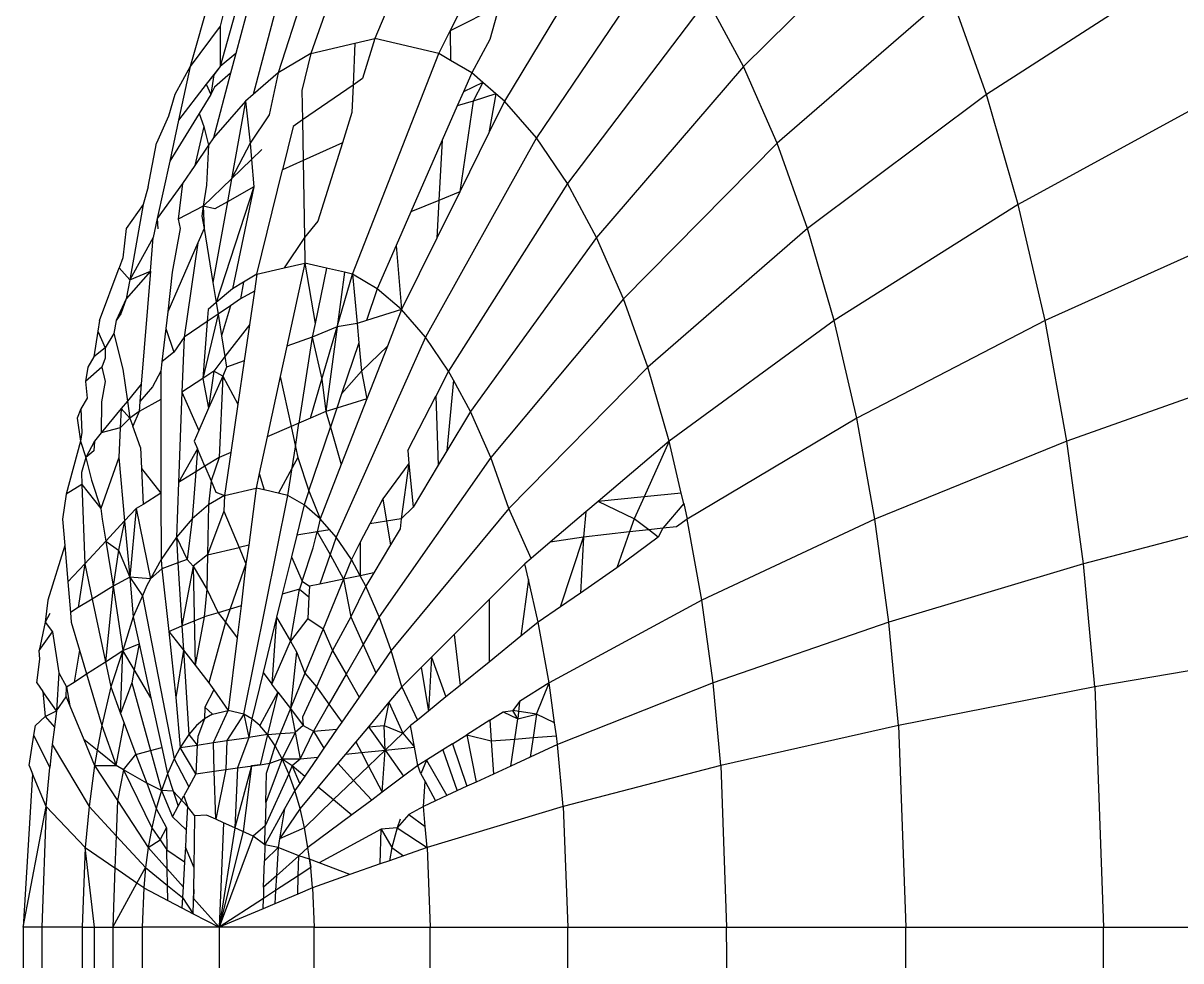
# Model space of a CAD drawing. Header units: millimetres. Extents: x 243 to 2849, y 203 to 3454.
# Drawn here: x 665.928 to 669.524, y 1590.552 to 1593.465 of the extents above; entities that cross this region are included whole.
import ezdxf

# ---------------------------------------------------------------- set-up
doc = ezdxf.new("R2010")
doc.units = ezdxf.units.MM

msp = doc.modelspace()

# ---------------------------------------------------------------- linework, layer by layer
for p, q in [((667.3064, 1594.1009), (667.0206, 1593.4169)), ((667.0583, 1594.0434), (666.8217, 1593.3708)), ((666.9313, 1593.9679), (666.7199, 1593.3103)), ((666.8047, 1593.859), (666.6427, 1593.2439)), ((667.8082, 1593.859), (667.4227, 1593.223)), ((667.2541, 1593.4407), (667.4541, 1593.842)), ((668.6833, 1593.8424), (668.1657, 1593.3305)), ((666.6803, 1593.7161), (666.5884, 1593.3703)), ((667.9325, 1593.7161), (667.5224, 1593.1085)), ((666.625, 1593.6357), (666.5396, 1593.3305)), ((669.5297, 1593.6357), (668.9206, 1593.243)), ((666.5112, 1593.5582), (666.4472, 1593.3305)), ((666.5604, 1593.5394), (666.5402, 1593.4552)), ((668.0524, 1593.5394), (667.6184, 1592.9669)), ((668.1657, 1593.3305), (668.0524, 1593.5394)), ((668.8081, 1593.5582), (668.2703, 1593.092)), ((668.9206, 1593.243), (668.8081, 1593.5582)), ((667.4063, 1593.5178), (667.2541, 1593.4407)), ((667.4063, 1593.5178), (667.378, 1593.414)), ((666.5402, 1593.4552), (666.4472, 1593.3305)), ((666.5402, 1593.4552), (666.5396, 1593.3305)), ((667.2193, 1593.3708), (667.2541, 1593.4407)), ((667.2541, 1593.4407), (667.2557, 1593.3492)), ((666.8217, 1593.3708), (666.9582, 1593.4024)), ((666.9582, 1593.4024), (666.9526, 1593.2727)), ((666.9582, 1593.4024), (667.0206, 1593.4169)), ((667.0206, 1593.4169), (666.9818, 1593.2928)), ((667.2193, 1593.3708), (667.0206, 1593.4169)), ((667.378, 1593.414), (667.3212, 1593.3103)), ((666.5884, 1593.3703), (666.5396, 1593.3305)), ((666.5884, 1593.3703), (666.5723, 1593.3099)), ((666.8217, 1593.3708), (666.7199, 1593.3103)), ((666.8217, 1593.3708), (666.7936, 1593.2559)), ((666.9514, 1592.6854), (667.2193, 1593.3708)), ((667.2557, 1593.3492), (667.2193, 1593.3708)), ((666.4472, 1593.3305), (666.3988, 1593.243)), ((666.4472, 1593.3305), (666.411, 1593.1638)), ((666.5396, 1593.3305), (666.4969, 1593.2751)), ((666.5396, 1593.3305), (666.5199, 1593.3049)), ((667.3212, 1593.3103), (667.2557, 1593.3492)), ((668.1657, 1593.3305), (667.7091, 1592.7995)), ((668.2703, 1593.092), (668.1657, 1593.3305)), ((666.5199, 1593.3049), (666.4969, 1593.2751)), ((666.5199, 1593.3049), (666.5115, 1593.243)), ((666.5723, 1593.3099), (666.5188, 1593.1085)), ((666.5723, 1593.3099), (666.5221, 1593.2663)), ((666.7199, 1593.3103), (666.6427, 1593.2439)), ((666.7199, 1593.3103), (666.6924, 1593.1804)), ((666.9818, 1593.2928), (666.9526, 1593.2727)), ((667.3212, 1593.3103), (667.2953, 1593.2514)), ((667.356, 1593.2804), (667.3212, 1593.3103)), ((666.4969, 1593.2751), (666.411, 1593.1638)), ((666.4969, 1593.2751), (666.5115, 1593.243)), ((666.5221, 1593.2663), (666.5115, 1593.243)), ((666.7936, 1593.2559), (666.7953, 1593.1644)), ((666.9526, 1593.2727), (666.7953, 1593.1644)), ((666.9526, 1593.2727), (666.949, 1593.1878)), ((667.2953, 1593.2514), (667.2763, 1593.2078)), ((667.356, 1593.2804), (667.2953, 1593.2514)), ((667.356, 1593.2804), (667.3258, 1593.223)), ((667.3961, 1593.2459), (667.356, 1593.2804)), ((666.3988, 1593.243), (666.3795, 1593.1764)), ((666.5115, 1593.243), (666.4749, 1593.1839)), ((666.6184, 1593.223), (666.5188, 1593.1085)), ((666.6184, 1593.223), (666.575, 1592.9811)), ((666.6427, 1593.2439), (666.6184, 1593.223)), ((666.6184, 1593.223), (666.6335, 1593.092)), ((667.3258, 1593.223), (667.2763, 1593.2078)), ((667.3258, 1593.223), (667.2839, 1592.9413)), ((667.3961, 1593.2459), (667.3258, 1593.223)), ((667.3961, 1593.2459), (667.3743, 1593.1248)), ((667.4227, 1593.223), (667.3743, 1593.1248)), ((667.4227, 1593.223), (667.3961, 1593.2459)), ((667.5224, 1593.1085), (667.4227, 1593.223)), ((668.9206, 1593.243), (668.3647, 1592.8274)), ((669.0191, 1592.902), (668.9206, 1593.243)), ((669.6432, 1593.243), (669.0191, 1592.902)), ((666.3795, 1593.1764), (666.3425, 1593.092)), ((666.4749, 1593.1839), (666.3833, 1593.0359)), ((666.4749, 1593.1839), (666.4888, 1593.1445)), ((666.6924, 1593.1804), (666.6335, 1593.092)), ((666.949, 1593.1878), (666.9196, 1593.0937)), ((667.2763, 1593.2078), (667.2295, 1593.1012)), ((666.411, 1593.1638), (666.3833, 1593.0359)), ((666.4888, 1593.1445), (666.4608, 1593.023)), ((666.4888, 1593.1445), (666.5036, 1593.086)), ((666.7664, 1593.1445), (666.7334, 1593.0094)), ((666.7953, 1593.1644), (666.7664, 1593.1445)), ((666.7953, 1593.1644), (666.7976, 1593.0385)), ((666.5188, 1593.1085), (666.5036, 1593.086)), ((667.5224, 1593.1085), (667.1779, 1592.4893)), ((667.3743, 1593.1248), (667.2839, 1592.9413)), ((667.6184, 1592.9669), (667.5224, 1593.1085)), ((666.316, 1592.9564), (666.3425, 1593.092)), ((666.5036, 1593.086), (666.4608, 1593.023)), ((666.5036, 1593.086), (666.4973, 1592.9622)), ((666.6335, 1593.092), (666.575, 1592.9811)), ((666.6335, 1593.092), (666.6378, 1593.0416)), ((666.6695, 1593.0721), (666.6378, 1593.0416)), ((666.9196, 1593.0937), (666.7976, 1593.0385)), ((666.9196, 1593.0937), (666.8435, 1592.85)), ((667.2295, 1593.1012), (667.1319, 1592.8784)), ((667.2295, 1593.1012), (667.2193, 1592.9145)), ((668.2703, 1593.092), (667.793, 1592.6083)), ((668.3647, 1592.8274), (668.2703, 1593.092)), ((666.3833, 1593.0359), (666.3446, 1592.8577)), ((666.6378, 1593.0416), (666.575, 1592.9811)), ((666.6378, 1593.0416), (666.645, 1592.9567)), ((666.7976, 1593.0385), (666.7334, 1593.0094)), ((666.7976, 1593.0385), (666.8019, 1592.7995)), ((666.4608, 1593.023), (666.4227, 1592.9669)), ((666.6542, 1592.6854), (666.7334, 1593.0094)), ((666.4227, 1592.9669), (666.3446, 1592.8577)), ((666.4227, 1592.9669), (666.41, 1592.8561)), ((666.575, 1592.9811), (666.4876, 1592.8968)), ((666.4973, 1592.9622), (666.4876, 1592.8968)), ((666.575, 1592.9811), (666.5623, 1592.9101)), ((667.6184, 1592.9669), (667.2497, 1592.3835)), ((667.7091, 1592.7995), (667.6184, 1592.9669)), ((666.316, 1592.9564), (666.3003, 1592.902)), ((666.645, 1592.9567), (666.5276, 1592.5968)), ((666.645, 1592.9567), (666.5623, 1592.9101)), ((666.645, 1592.9567), (666.5781, 1592.6402)), ((667.2839, 1592.9413), (667.2128, 1592.7969)), ((667.2839, 1592.9413), (667.2193, 1592.9145)), ((666.3003, 1592.902), (666.2481, 1592.8274)), ((666.3003, 1592.902), (666.2595, 1592.6673)), ((666.4876, 1592.8968), (666.41, 1592.8561)), ((666.4876, 1592.8968), (666.483, 1592.8654)), ((666.4876, 1592.8968), (666.4904, 1592.8274)), ((666.5232, 1592.888), (666.4876, 1592.8968)), ((666.5623, 1592.9101), (666.5174, 1592.6598)), ((666.5623, 1592.9101), (666.5232, 1592.888)), ((667.2193, 1592.9145), (667.1319, 1592.8784)), ((667.2193, 1592.9145), (667.2128, 1592.7969)), ((669.0191, 1592.902), (668.4474, 1592.5412)), ((669.1023, 1592.5412), (669.0191, 1592.902)), ((666.3446, 1592.8577), (666.3319, 1592.7995)), ((666.3446, 1592.8577), (666.3466, 1592.8265)), ((666.41, 1592.8561), (666.4156, 1592.8274)), ((666.483, 1592.8654), (666.4904, 1592.8274)), ((667.1319, 1592.8784), (667.0865, 1592.7748)), ((666.2481, 1592.8274), (666.2381, 1592.7357)), ((666.4156, 1592.8274), (666.3912, 1592.6919)), ((666.4904, 1592.8274), (666.4709, 1592.7827)), ((666.4904, 1592.8274), (666.5174, 1592.6598)), ((666.8435, 1592.85), (666.8019, 1592.7995)), ((668.3647, 1592.8274), (667.8687, 1592.3963)), ((668.4474, 1592.5412), (668.3647, 1592.8274)), ((669.7391, 1592.8274), (669.1023, 1592.5412)), ((666.3319, 1592.7995), (666.2595, 1592.6673)), ((666.3234, 1592.6945), (666.3319, 1592.7995)), ((666.4709, 1592.7827), (666.3771, 1592.5687)), ((666.4709, 1592.7827), (666.4277, 1592.4893)), ((666.8019, 1592.7995), (666.7391, 1592.7051)), ((666.8019, 1592.7995), (666.8028, 1592.7199)), ((667.2128, 1592.7969), (667.1034, 1592.575)), ((667.7091, 1592.7995), (667.3176, 1592.2583)), ((667.793, 1592.6083), (667.7091, 1592.7995)), ((667.0865, 1592.7748), (667.0275, 1592.6402)), ((667.0865, 1592.7748), (667.1034, 1592.575)), ((666.2381, 1592.7357), (666.2265, 1592.7047)), ((666.7391, 1592.7051), (666.8028, 1592.7199)), ((666.8028, 1592.7199), (666.7472, 1592.462)), ((666.8698, 1592.7043), (666.8028, 1592.7199)), ((666.8028, 1592.7199), (666.8346, 1592.5319)), ((666.1654, 1592.5412), (666.2265, 1592.7047)), ((666.2265, 1592.7047), (666.2595, 1592.6673)), ((666.3234, 1592.6945), (666.248, 1592.6083)), ((666.2595, 1592.6673), (666.3234, 1592.6945)), ((666.3234, 1592.6945), (666.295, 1592.3439)), ((666.3912, 1592.6919), (666.3771, 1592.5687)), ((666.6542, 1592.6854), (666.6123, 1592.6606)), ((666.6542, 1592.6854), (666.6465, 1592.6329)), ((666.6542, 1592.6854), (666.7391, 1592.7051)), ((666.8698, 1592.7043), (666.8346, 1592.5319)), ((666.9263, 1592.6912), (666.8698, 1592.7043)), ((666.9263, 1592.6912), (666.9035, 1592.5218)), ((666.9035, 1592.5218), (666.9514, 1592.6854)), ((666.9514, 1592.6854), (666.9263, 1592.6912)), ((667.0275, 1592.6402), (666.9514, 1592.6854)), ((666.9514, 1592.6854), (666.9653, 1592.5323)), ((666.2595, 1592.6673), (666.248, 1592.6083)), ((666.5174, 1592.6598), (666.5276, 1592.5968)), ((666.5781, 1592.6402), (666.5276, 1592.5968)), ((666.6123, 1592.6606), (666.5781, 1592.6402)), ((666.6123, 1592.6606), (666.6029, 1592.6083)), ((667.0275, 1592.6402), (666.9941, 1592.5412)), ((667.1034, 1592.575), (667.0275, 1592.6402)), ((666.248, 1592.6083), (666.217, 1592.5412)), ((666.248, 1592.6083), (666.2316, 1592.5622)), ((666.6029, 1592.6083), (666.5722, 1592.5874)), ((666.6465, 1592.6329), (666.6029, 1592.6083)), ((666.6465, 1592.6329), (666.6311, 1592.5277)), ((667.793, 1592.6083), (667.3803, 1592.1154)), ((667.8687, 1592.3963), (667.793, 1592.6083)), ((666.3771, 1592.5687), (666.3712, 1592.5169)), ((666.5022, 1592.575), (666.4994, 1592.538)), ((666.5276, 1592.5968), (666.5022, 1592.575)), ((666.5276, 1592.5968), (666.5334, 1592.5611)), ((666.5722, 1592.5874), (666.5334, 1592.5611)), ((666.5722, 1592.5874), (666.5443, 1592.4934)), ((667.1034, 1592.575), (666.9941, 1592.5412)), ((667.1034, 1592.575), (667.0595, 1592.462)), ((667.1779, 1592.4893), (667.1034, 1592.575)), ((666.1654, 1592.5412), (666.1601, 1592.5079)), ((666.217, 1592.5412), (666.2098, 1592.5011)), ((666.2316, 1592.5622), (666.217, 1592.5412)), ((666.4994, 1592.538), (666.4277, 1592.4893)), ((666.5334, 1592.5611), (666.4861, 1592.3612)), ((666.4994, 1592.538), (666.4861, 1592.3612)), ((666.5334, 1592.5611), (666.4994, 1592.538)), ((666.5334, 1592.5611), (666.5443, 1592.4934)), ((666.6311, 1592.5277), (666.5546, 1592.4295)), ((666.6311, 1592.5277), (666.6148, 1592.4162)), ((666.8346, 1592.5319), (666.8259, 1592.4893)), ((666.9653, 1592.5323), (666.9035, 1592.5218)), ((666.9941, 1592.5412), (666.9653, 1592.5323)), ((666.9653, 1592.5323), (666.9707, 1592.4721)), ((668.4474, 1592.5412), (667.9349, 1592.1669)), ((668.5173, 1592.2383), (668.4474, 1592.5412)), ((669.1023, 1592.5412), (668.5173, 1592.2383)), ((669.1698, 1592.1669), (669.1023, 1592.5412)), ((666.1601, 1592.5079), (666.1476, 1592.4288)), ((666.1601, 1592.5079), (666.1828, 1592.4561)), ((666.2098, 1592.5011), (666.1828, 1592.4561)), ((666.2098, 1592.5011), (666.238, 1592.39)), ((666.3712, 1592.5169), (666.3593, 1592.4133)), ((666.3712, 1592.5169), (666.3961, 1592.4428)), ((666.5443, 1592.4934), (666.5546, 1592.4295)), ((666.9035, 1592.5218), (666.8259, 1592.4893)), ((666.8558, 1592.3587), (666.9035, 1592.5218)), ((666.9035, 1592.5218), (666.8681, 1592.2583)), ((666.1828, 1592.4561), (666.1476, 1592.4288)), ((666.1828, 1592.4561), (666.1824, 1592.4245)), ((666.4277, 1592.4893), (666.3961, 1592.4428)), ((666.4277, 1592.4893), (666.4212, 1592.319)), ((666.7472, 1592.462), (666.7266, 1592.367)), ((666.8259, 1592.4893), (666.7472, 1592.462)), ((666.8259, 1592.4893), (666.7848, 1592.2224)), ((666.8259, 1592.4893), (666.8558, 1592.3587)), ((667.1779, 1592.4893), (666.8999, 1591.8685)), ((666.9707, 1592.4721), (666.9173, 1592.314)), ((666.9707, 1592.4721), (666.9788, 1592.3835)), ((667.0595, 1592.462), (666.9788, 1592.3835)), ((667.0595, 1592.462), (666.9959, 1592.2984)), ((667.2497, 1592.3835), (667.1779, 1592.4893)), ((666.1476, 1592.4288), (666.1294, 1592.3963)), ((666.1824, 1592.4245), (666.1723, 1592.3963)), ((666.3961, 1592.4428), (666.3593, 1592.4133)), ((666.5546, 1592.4295), (666.5204, 1592.3835)), ((666.5546, 1592.4295), (666.56, 1592.3963)), ((666.1723, 1592.3963), (666.1218, 1592.3521)), ((666.1294, 1592.3963), (666.1218, 1592.3521)), ((666.1723, 1592.3963), (666.1828, 1592.3516)), ((666.238, 1592.39), (666.2517, 1592.2912)), ((666.3559, 1592.3835), (666.3298, 1592.3352)), ((666.3593, 1592.4133), (666.3559, 1592.3835)), ((666.3559, 1592.3835), (666.356, 1592.2964)), ((666.5204, 1592.3835), (666.4861, 1592.3612)), ((666.5204, 1592.3835), (666.5042, 1592.2688)), ((666.5478, 1592.3685), (666.5204, 1592.3835)), ((666.56, 1592.3963), (666.5478, 1592.3685)), ((666.6148, 1592.4162), (666.56, 1592.3963)), ((666.6148, 1592.4162), (666.5952, 1592.2818)), ((666.9788, 1592.3835), (666.9173, 1592.314)), ((666.9788, 1592.3835), (666.9959, 1592.2984)), ((667.2497, 1592.3835), (667.21, 1592.3067)), ((667.2647, 1592.3557), (667.2497, 1592.3835)), ((667.8687, 1592.3963), (667.4368, 1591.9569)), ((667.9349, 1592.1669), (667.8687, 1592.3963)), ((669.8167, 1592.3963), (669.1698, 1592.1669)), ((666.1218, 1592.3521), (666.1271, 1592.2997)), ((666.1828, 1592.3516), (666.1715, 1592.2884)), ((666.4861, 1592.3612), (666.4212, 1592.319)), ((666.4861, 1592.3612), (666.5042, 1592.2688)), ((666.5478, 1592.3685), (666.5042, 1592.2688)), ((666.5478, 1592.3685), (666.5366, 1592.1154)), ((666.5478, 1592.3685), (666.5952, 1592.2818)), ((666.7266, 1592.367), (666.6863, 1592.1799)), ((666.7266, 1592.367), (666.76, 1592.2118)), ((666.8204, 1592.2378), (666.8558, 1592.3587)), ((666.8558, 1592.3587), (666.8681, 1592.2583)), ((667.2647, 1592.3557), (667.2443, 1592.1361)), ((667.3176, 1592.2583), (667.2647, 1592.3557)), ((666.295, 1592.3439), (666.2517, 1592.2912)), ((666.295, 1592.3439), (666.2906, 1592.29)), ((666.3298, 1592.3352), (666.2906, 1592.29)), ((666.4212, 1592.319), (666.4104, 1592.0378)), ((666.4212, 1592.319), (666.4738, 1592.1994)), ((666.9173, 1592.314), (666.9021, 1592.269)), ((666.1271, 1592.2997), (666.1071, 1592.2673)), ((666.1715, 1592.2884), (666.1707, 1592.1926)), ((666.2517, 1592.2912), (666.2324, 1592.2676)), ((666.2517, 1592.2912), (666.2591, 1592.2383)), ((666.356, 1592.2964), (666.2881, 1592.2583)), ((666.2906, 1592.29), (666.2881, 1592.2583)), ((666.356, 1592.2964), (666.3562, 1592.0045)), ((666.5952, 1592.2818), (666.5731, 1592.1312)), ((666.9959, 1592.2984), (666.9021, 1592.269)), ((666.9959, 1592.2984), (666.9162, 1592.0935)), ((667.1224, 1592.137), (667.21, 1592.3067)), ((667.21, 1592.3067), (667.2176, 1592.0915)), ((666.1071, 1592.2673), (666.0955, 1592.2383)), ((666.1071, 1592.2673), (666.1103, 1592.1933)), ((666.2324, 1592.2676), (666.1707, 1592.1926)), ((666.2324, 1592.2676), (666.2296, 1592.2077)), ((666.2324, 1592.2676), (666.2591, 1592.2383)), ((666.2881, 1592.2583), (666.2591, 1592.2383)), ((666.2881, 1592.2583), (666.2683, 1592.2133)), ((666.5042, 1592.2688), (666.4738, 1592.1994)), ((666.8681, 1592.2583), (666.8204, 1592.2378)), ((666.9021, 1592.269), (666.8681, 1592.2583)), ((666.8681, 1592.2583), (666.8822, 1592.21)), ((666.9021, 1592.269), (666.8822, 1592.21)), ((667.3176, 1592.2583), (667.2443, 1592.1361)), ((667.3803, 1592.1154), (667.3176, 1592.2583)), ((666.0955, 1592.2383), (666.1061, 1592.1669)), ((666.2296, 1592.2077), (666.1707, 1592.1926)), ((666.2296, 1592.2077), (666.2254, 1592.1154)), ((666.2591, 1592.2383), (666.2296, 1592.2077)), ((666.2591, 1592.2383), (666.2683, 1592.2133)), ((666.2929, 1592.1463), (666.2683, 1592.2133)), ((666.76, 1592.2118), (666.6863, 1592.1799)), ((666.7848, 1592.2224), (666.76, 1592.2118)), ((666.76, 1592.2118), (666.7735, 1592.1493)), ((666.7735, 1592.1493), (666.7848, 1592.2224)), ((666.8204, 1592.2378), (666.7848, 1592.2224)), ((666.8153, 1592.012), (666.8822, 1592.21)), ((666.8822, 1592.21), (666.9162, 1592.0935)), ((668.5173, 1592.2383), (667.991, 1591.9242)), ((668.5739, 1591.9242), (668.5173, 1592.2383)), ((666.1103, 1592.1933), (666.1061, 1592.1669)), ((666.1707, 1592.1926), (666.1496, 1592.1669)), ((666.4738, 1592.1994), (666.4596, 1592.1669)), ((666.6863, 1592.1799), (666.6616, 1592.0657)), ((666.1061, 1592.1669), (666.0614, 1592.0022)), ((666.1061, 1592.1669), (666.1229, 1592.1154)), ((666.1496, 1592.1669), (666.1229, 1592.1154)), ((666.1472, 1592.1364), (666.1229, 1592.1154)), ((666.1496, 1592.1669), (666.1472, 1592.1364)), ((666.2929, 1592.1463), (666.2957, 1592.082)), ((666.4696, 1592.1431), (666.4104, 1592.0378)), ((666.4596, 1592.1669), (666.4696, 1592.1431)), ((666.4696, 1592.1431), (666.4641, 1592.0708)), ((666.4926, 1592.0884), (666.4696, 1592.1431)), ((666.7633, 1592.0831), (666.7735, 1592.1493)), ((666.7735, 1592.1493), (666.7808, 1592.1154)), ((667.1224, 1592.137), (667.1263, 1592.0973)), ((667.2443, 1592.1361), (667.2176, 1592.0915)), ((667.9349, 1592.1669), (667.7139, 1591.9789)), ((667.9349, 1592.1669), (667.857, 1591.9935)), ((667.9723, 1592.0052), (667.9349, 1592.1669)), ((669.1698, 1592.1669), (668.5739, 1591.9242)), ((669.2211, 1591.7854), (669.1698, 1592.1669)), ((666.1229, 1592.1154), (666.1095, 1592.069)), ((666.1229, 1592.1154), (666.1399, 1592.0449)), ((666.2254, 1592.1154), (666.1688, 1591.9569)), ((666.2254, 1592.1154), (666.2432, 1591.9186)), ((666.5366, 1592.1154), (666.4926, 1592.0884)), ((666.5366, 1592.1154), (666.5116, 1592.0431)), ((666.5731, 1592.1312), (666.5366, 1592.1154)), ((666.5731, 1592.1312), (666.5536, 1591.9981)), ((666.7808, 1592.1154), (666.7633, 1592.0831)), ((666.7808, 1592.1154), (666.8153, 1592.012)), ((667.3803, 1592.1154), (667.0338, 1591.6212)), ((667.1263, 1592.0973), (667.0451, 1591.9875)), ((667.1263, 1592.0973), (667.102, 1591.9251)), ((667.1263, 1592.0973), (667.1396, 1591.9615)), ((667.4368, 1591.9569), (667.3803, 1592.1154)), ((666.1095, 1592.069), (666.1107, 1592.0321)), ((666.2957, 1592.082), (666.3005, 1591.9702)), ((666.2957, 1592.082), (666.3562, 1592.0045)), ((666.4641, 1592.0708), (666.4104, 1592.0378)), ((666.4641, 1592.0708), (666.4531, 1591.9251)), ((666.4926, 1592.0884), (666.4641, 1592.0708)), ((666.4926, 1592.0884), (666.5116, 1592.0431)), ((666.6616, 1592.0657), (666.6519, 1592.0209)), ((666.6616, 1592.0657), (666.6771, 1592.0151)), ((666.7633, 1592.0831), (666.721, 1592.0049)), ((666.7502, 1591.9981), (666.7633, 1592.0831)), ((666.9162, 1592.0935), (666.8507, 1591.9251)), ((667.2176, 1592.0915), (667.1396, 1591.9615)), ((666.1107, 1592.0321), (666.0614, 1592.0022)), ((666.1107, 1592.0321), (666.1192, 1591.7854)), ((666.1107, 1592.0321), (666.1688, 1591.9569)), ((666.1399, 1592.0449), (666.1688, 1591.9569)), ((666.4104, 1592.0378), (666.4039, 1591.8685)), ((666.5116, 1592.0431), (666.5033, 1591.9682)), ((666.5116, 1592.0431), (666.5266, 1592.0075)), ((666.0614, 1592.0022), (666.0501, 1591.9242)), ((666.3562, 1592.0045), (666.3005, 1591.9702)), ((666.3562, 1592.0045), (666.3564, 1591.7985)), ((666.5536, 1591.9981), (666.5033, 1591.9682)), ((666.5266, 1592.0075), (666.5536, 1591.9981)), ((666.5536, 1591.9981), (666.551, 1591.9495)), ((666.5536, 1591.9981), (666.6519, 1592.0209)), ((666.6133, 1591.3188), (666.7502, 1591.9981)), ((666.6519, 1592.0209), (666.6295, 1591.8431)), ((666.6771, 1592.0151), (666.6519, 1592.0209)), ((666.7502, 1591.9981), (666.6771, 1592.0151)), ((666.8005, 1591.9682), (666.7502, 1591.9981)), ((666.8153, 1592.012), (666.8005, 1591.9682)), ((666.8153, 1592.012), (666.8507, 1591.9251)), ((667.857, 1591.9935), (667.7139, 1591.9789)), ((667.857, 1591.9935), (667.8263, 1591.9251)), ((667.9723, 1592.0052), (667.857, 1591.9935)), ((667.9798, 1591.9726), (667.9723, 1592.0052)), ((666.1688, 1591.9569), (666.1733, 1591.9242)), ((666.2788, 1591.9569), (666.2432, 1591.9186)), ((666.2788, 1591.9569), (666.259, 1591.7435)), ((666.3005, 1591.9702), (666.2788, 1591.9569)), ((666.2788, 1591.9569), (666.3239, 1591.7386)), ((666.5033, 1591.9682), (666.4531, 1591.9251)), ((666.5033, 1591.9682), (666.5005, 1591.8131)), ((666.8005, 1591.9682), (666.7776, 1591.8746)), ((666.8507, 1591.9251), (666.8005, 1591.9682)), ((667.0451, 1591.9875), (667.0051, 1591.91)), ((667.0451, 1591.9875), (667.0568, 1591.918)), ((667.4368, 1591.9569), (667.0712, 1591.5164)), ((667.1396, 1591.9615), (667.102, 1591.9251)), ((667.506, 1591.8022), (667.4368, 1591.9569)), ((667.7139, 1591.9789), (667.676, 1591.9467)), ((667.8263, 1591.9251), (667.7139, 1591.9789)), ((667.9798, 1591.9726), (667.9153, 1591.896)), ((667.9798, 1591.9726), (667.991, 1591.9242)), ((669.8759, 1591.9569), (669.2211, 1591.7854)), ((666.0501, 1591.9242), (666.0571, 1591.8419)), ((666.1733, 1591.9242), (666.1847, 1591.8558)), ((666.2432, 1591.9186), (666.1847, 1591.8558)), ((666.2432, 1591.9186), (666.2242, 1591.8275)), ((666.2432, 1591.9186), (666.259, 1591.7435)), ((666.4531, 1591.9251), (666.4039, 1591.8685)), ((666.4531, 1591.9251), (666.4378, 1591.7985)), ((666.551, 1591.9495), (666.5005, 1591.8131)), ((666.551, 1591.9495), (666.5987, 1591.8359)), ((666.8507, 1591.9251), (666.8408, 1591.8844)), ((666.8999, 1591.8685), (666.8507, 1591.9251)), ((667.0568, 1591.918), (667.0051, 1591.91)), ((667.102, 1591.9251), (667.0568, 1591.918)), ((667.0568, 1591.918), (667.0692, 1591.8439)), ((667.102, 1591.9251), (667.0994, 1591.8944)), ((667.676, 1591.9467), (667.5653, 1591.8526)), ((667.676, 1591.9467), (667.6688, 1591.8685)), ((667.8263, 1591.9251), (667.8118, 1591.8844)), ((667.8711, 1591.8911), (667.8263, 1591.9251)), ((667.991, 1591.9242), (667.957, 1591.9006)), ((668.0363, 1591.6724), (667.991, 1591.9242)), ((668.5739, 1591.9242), (668.0363, 1591.6724)), ((668.6169, 1591.604), (668.5739, 1591.9242)), ((666.8408, 1591.8844), (666.7776, 1591.8746)), ((666.8287, 1591.8346), (666.8408, 1591.8844)), ((666.8807, 1591.8906), (666.8408, 1591.8844)), ((666.8408, 1591.8844), (666.8813, 1591.8146)), ((667.0051, 1591.91), (666.9753, 1591.8523)), ((667.0994, 1591.8944), (667.0692, 1591.8439)), ((667.8118, 1591.8844), (667.6688, 1591.8685)), ((667.8118, 1591.8844), (667.7721, 1591.7727)), ((667.8711, 1591.8911), (667.8118, 1591.8844)), ((667.9153, 1591.896), (667.8711, 1591.8911)), ((667.9009, 1591.8685), (667.8711, 1591.8911)), ((667.9153, 1591.896), (667.9009, 1591.8685)), ((667.957, 1591.9006), (667.9153, 1591.896)), ((666.1192, 1591.7854), (666.1847, 1591.8558)), ((666.1847, 1591.8558), (666.2242, 1591.8275)), ((666.1847, 1591.8558), (666.2077, 1591.7157)), ((666.4039, 1591.8685), (666.3564, 1591.7985)), ((666.4039, 1591.8685), (666.4089, 1591.7881)), ((666.4039, 1591.8685), (666.4378, 1591.7985)), ((666.7776, 1591.8746), (666.7611, 1591.807)), ((666.8999, 1591.8685), (666.8813, 1591.8146)), ((666.9475, 1591.7985), (666.8999, 1591.8685)), ((666.9753, 1591.8523), (666.9475, 1591.7985)), ((666.9753, 1591.8523), (666.9745, 1591.7485)), ((667.0692, 1591.8439), (667.0174, 1591.7575)), ((667.5653, 1591.8526), (667.506, 1591.8022)), ((667.6688, 1591.8685), (667.5653, 1591.8526)), ((667.5966, 1591.6513), (667.6688, 1591.8685)), ((667.6688, 1591.8685), (667.6593, 1591.6947)), ((667.9009, 1591.8685), (667.7721, 1591.7727)), ((666.0571, 1591.8419), (666.0047, 1591.6724)), ((666.0571, 1591.8419), (666.0667, 1591.7295)), ((666.2242, 1591.8275), (666.2077, 1591.7157)), ((666.2242, 1591.8275), (666.259, 1591.7435)), ((666.5005, 1591.8131), (666.4562, 1591.7778)), ((666.5005, 1591.8131), (666.4986, 1591.7069)), ((666.5005, 1591.8131), (666.5987, 1591.8359)), ((666.6295, 1591.8431), (666.5987, 1591.8359)), ((666.5987, 1591.8359), (666.6199, 1591.7854)), ((666.6295, 1591.8431), (666.6199, 1591.7854)), ((666.7942, 1591.7318), (666.8287, 1591.8346)), ((666.8813, 1591.8146), (666.8493, 1591.7223)), ((666.8813, 1591.8146), (666.9226, 1591.7377)), ((666.1192, 1591.7854), (666.0667, 1591.7295)), ((666.1192, 1591.7854), (666.0991, 1591.6493)), ((666.1192, 1591.7854), (666.1424, 1591.6757)), ((666.3564, 1591.7985), (666.3239, 1591.7386)), ((666.3564, 1591.7985), (666.3593, 1591.7702)), ((666.4089, 1591.7881), (666.3593, 1591.7702)), ((666.4378, 1591.7985), (666.4089, 1591.7881)), ((666.4089, 1591.7881), (666.4212, 1591.5924)), ((666.4562, 1591.7778), (666.4212, 1591.5924)), ((666.4562, 1591.7778), (666.4378, 1591.7985)), ((666.4562, 1591.7778), (666.4986, 1591.7069)), ((666.4562, 1591.7778), (666.4627, 1591.4702)), ((666.6199, 1591.7854), (666.5564, 1591.604)), ((666.6199, 1591.7854), (666.6057, 1591.6544)), ((666.7611, 1591.807), (666.7328, 1591.6912)), ((666.7611, 1591.807), (666.7942, 1591.7318)), ((666.9475, 1591.7985), (666.9226, 1591.7377)), ((666.9745, 1591.7485), (666.9475, 1591.7985)), ((667.4863, 1591.7854), (667.3756, 1591.6747)), ((667.506, 1591.8022), (667.4863, 1591.7854)), ((667.4975, 1591.7372), (667.4863, 1591.7854)), ((667.7721, 1591.7727), (667.6593, 1591.6947)), ((669.2211, 1591.7854), (668.6169, 1591.604)), ((669.2567, 1591.403), (669.2211, 1591.7854)), ((666.259, 1591.7435), (666.2077, 1591.7157)), ((666.259, 1591.7435), (666.2701, 1591.6212)), ((666.3239, 1591.7386), (666.259, 1591.7435)), ((666.259, 1591.7435), (666.2986, 1591.6862)), ((666.3239, 1591.7386), (666.3115, 1591.7157)), ((666.3593, 1591.7702), (666.3239, 1591.7386)), ((666.3593, 1591.7702), (666.3805, 1591.5755)), ((666.9226, 1591.7377), (666.8493, 1591.7223)), ((666.9226, 1591.7377), (666.8595, 1591.5837)), ((666.9745, 1591.7485), (666.9226, 1591.7377)), ((666.9226, 1591.7377), (666.9459, 1591.6212)), ((667.0174, 1591.7575), (666.9745, 1591.7485)), ((666.9923, 1591.7157), (666.9745, 1591.7485)), ((667.0174, 1591.7575), (666.9923, 1591.7157)), ((667.4975, 1591.7372), (667.4743, 1591.5603)), ((667.5282, 1591.604), (667.4975, 1591.7372)), ((666.0667, 1591.7295), (666.0748, 1591.6344)), ((666.2077, 1591.7157), (666.1424, 1591.6757)), ((666.2077, 1591.7157), (666.1834, 1591.4811)), ((666.2077, 1591.7157), (666.2379, 1591.5164)), ((666.3115, 1591.7157), (666.2986, 1591.6862)), ((666.4986, 1591.7069), (666.4906, 1591.6212)), ((666.4986, 1591.7069), (666.5336, 1591.6336)), ((666.7869, 1591.7068), (666.7328, 1591.6912)), ((666.758, 1591.5449), (666.7869, 1591.7068)), ((666.7942, 1591.7318), (666.7869, 1591.7068)), ((666.7869, 1591.7068), (666.8158, 1591.6828)), ((666.7942, 1591.7318), (666.8176, 1591.7157)), ((666.8176, 1591.7157), (666.8158, 1591.6828)), ((666.8493, 1591.7223), (666.8176, 1591.7157)), ((666.9923, 1591.7157), (666.9459, 1591.6212)), ((667.0338, 1591.6212), (666.9923, 1591.7157)), ((666.0047, 1591.6724), (665.9959, 1591.604)), ((666.1424, 1591.6757), (666.0991, 1591.6493)), ((666.1424, 1591.6757), (666.1834, 1591.4811)), ((666.2986, 1591.6862), (666.2701, 1591.6212)), ((666.2986, 1591.6862), (666.3967, 1591.1794)), ((666.7328, 1591.6912), (666.7153, 1591.6194)), ((666.8158, 1591.6828), (666.8122, 1591.6151)), ((667.3756, 1591.6747), (667.2664, 1591.5654)), ((667.3756, 1591.6747), (667.3755, 1591.4804)), ((668.0363, 1591.6724), (667.5622, 1591.4158)), ((667.6593, 1591.6947), (667.5966, 1591.6513)), ((668.0709, 1591.4158), (668.0363, 1591.6724)), ((666.011, 1591.6308), (665.9959, 1591.604)), ((666.0991, 1591.6493), (666.0748, 1591.6344)), ((666.0748, 1591.6344), (666.0773, 1591.604)), ((666.5336, 1591.6336), (666.4906, 1591.6212)), ((666.6057, 1591.6544), (666.5336, 1591.6336)), ((666.5336, 1591.6336), (666.5564, 1591.604)), ((666.6057, 1591.6544), (666.5932, 1591.5551)), ((667.5966, 1591.6513), (667.5282, 1591.604)), ((665.9959, 1591.604), (665.9776, 1591.5164)), ((665.9959, 1591.604), (666.0195, 1591.5745)), ((666.0773, 1591.604), (666.1031, 1591.517)), ((666.2701, 1591.6212), (666.2379, 1591.5164)), ((666.2701, 1591.6212), (666.2883, 1591.5373)), ((666.3805, 1591.5755), (666.4212, 1591.5924)), ((666.4212, 1591.5924), (666.4906, 1591.6212)), ((666.4212, 1591.5924), (666.4259, 1591.5173)), ((666.4906, 1591.6212), (666.4627, 1591.4702)), ((666.5564, 1591.604), (666.505, 1591.4158)), ((666.5564, 1591.604), (666.5932, 1591.5551)), ((666.7153, 1591.6194), (666.6734, 1591.4482)), ((666.7153, 1591.6194), (666.7007, 1591.4119)), ((666.7153, 1591.6194), (666.758, 1591.5449)), ((666.8122, 1591.6151), (666.758, 1591.5449)), ((666.8122, 1591.6151), (666.8595, 1591.5837)), ((666.9459, 1591.6212), (666.8892, 1591.5164)), ((666.9459, 1591.6212), (666.9843, 1591.5348)), ((667.0338, 1591.6212), (666.9843, 1591.5348)), ((667.0712, 1591.5164), (667.0338, 1591.6212)), ((667.5282, 1591.604), (667.4743, 1591.5603)), ((667.5622, 1591.4158), (667.5282, 1591.604)), ((668.6169, 1591.604), (668.0709, 1591.4158)), ((668.6468, 1591.283), (668.6169, 1591.604)), ((665.9776, 1591.5164), (666.0195, 1591.5745)), ((666.0195, 1591.5745), (666.0388, 1591.4465)), ((666.3805, 1591.5755), (666.4259, 1591.5173)), ((666.3805, 1591.5755), (666.4026, 1591.3706)), ((666.8595, 1591.5837), (666.8029, 1591.4454)), ((666.8595, 1591.5837), (666.8892, 1591.5164)), ((667.1964, 1591.4955), (667.2664, 1591.5654)), ((667.2664, 1591.5654), (667.2852, 1591.4073)), ((667.4743, 1591.5603), (667.3755, 1591.4804)), ((666.2379, 1591.5164), (666.2883, 1591.5373)), ((666.2883, 1591.5373), (666.2731, 1591.4566)), ((666.2883, 1591.5373), (666.3249, 1591.3688)), ((666.5932, 1591.5551), (666.5648, 1591.3301)), ((666.7007, 1591.4119), (666.758, 1591.5449)), ((666.758, 1591.5449), (666.7766, 1591.5125)), ((666.9843, 1591.5348), (666.9311, 1591.4422)), ((666.9843, 1591.5348), (667.0234, 1591.4468)), ((665.9702, 1591.4158), (665.9801, 1591.4891)), ((665.9801, 1591.4891), (665.9776, 1591.5164)), ((666.1031, 1591.517), (666.086, 1591.418)), ((666.1031, 1591.517), (666.1248, 1591.4432)), ((666.1834, 1591.4811), (666.2379, 1591.5164)), ((666.2379, 1591.5164), (666.1999, 1591.403)), ((666.2308, 1591.3205), (666.2379, 1591.5164)), ((666.2731, 1591.4566), (666.2379, 1591.5164)), ((666.4259, 1591.5173), (666.4026, 1591.3706)), ((666.4259, 1591.5173), (666.4627, 1591.4702)), ((666.4259, 1591.5173), (666.4423, 1591.2548)), ((666.7766, 1591.5125), (666.758, 1591.3356)), ((666.7766, 1591.5125), (666.8029, 1591.4454)), ((666.8892, 1591.5164), (666.8395, 1591.403)), ((666.8892, 1591.5164), (666.9311, 1591.4422)), ((667.0712, 1591.5164), (667.0234, 1591.4468)), ((667.104, 1591.403), (667.0712, 1591.5164)), ((667.1964, 1591.4955), (667.1643, 1591.4633)), ((667.1964, 1591.4955), (667.1873, 1591.3281)), ((667.1964, 1591.4955), (667.2414, 1591.3719)), ((669.9168, 1591.5164), (669.2567, 1591.403)), ((666.1248, 1591.4432), (666.1834, 1591.4811)), ((666.1834, 1591.4811), (666.1999, 1591.403)), ((666.2731, 1591.4566), (666.2655, 1591.4159)), ((666.3249, 1591.3688), (666.2731, 1591.4566)), ((666.4627, 1591.4702), (666.505, 1591.4158)), ((667.1643, 1591.4633), (667.104, 1591.403)), ((667.1643, 1591.4633), (667.1873, 1591.3281)), ((667.3755, 1591.4804), (667.2852, 1591.4073)), ((665.9702, 1591.4158), (665.9893, 1591.3888)), ((666.0388, 1591.4465), (666.0317, 1591.3286)), ((666.0388, 1591.4465), (666.0627, 1591.403)), ((666.0627, 1591.403), (666.086, 1591.418)), ((666.086, 1591.418), (666.1248, 1591.4432)), ((666.1248, 1591.4432), (666.1722, 1591.283)), ((666.2655, 1591.4159), (666.2308, 1591.3205)), ((666.2655, 1591.4159), (666.3235, 1591.2051)), ((666.505, 1591.4158), (666.5204, 1591.3938)), ((666.6734, 1591.4482), (666.6382, 1591.3041)), ((666.6734, 1591.4482), (666.7007, 1591.4119)), ((666.8029, 1591.4454), (666.758, 1591.3356)), ((666.8029, 1591.4454), (666.8395, 1591.403)), ((666.9311, 1591.4422), (666.8779, 1591.3495)), ((666.9311, 1591.4422), (666.9713, 1591.371)), ((667.0234, 1591.4468), (666.9713, 1591.371)), ((667.5622, 1591.4158), (667.4694, 1591.3573)), ((667.5226, 1591.3188), (667.5622, 1591.4158)), ((667.5788, 1591.2919), (667.5622, 1591.4158)), ((668.0709, 1591.4158), (667.588, 1591.224)), ((668.0948, 1591.1585), (668.0709, 1591.4158)), ((666.0317, 1591.3286), (665.9893, 1591.3888)), ((665.9893, 1591.3888), (665.9961, 1591.3111)), ((666.0616, 1591.372), (666.0627, 1591.403)), ((666.0627, 1591.403), (666.0732, 1591.3439)), ((666.1999, 1591.403), (666.1722, 1591.283)), ((666.1999, 1591.403), (666.2308, 1591.3205)), ((666.5204, 1591.3938), (666.492, 1591.3405)), ((666.5204, 1591.3938), (666.5648, 1591.3301)), ((666.7195, 1591.3868), (666.663, 1591.2828)), ((666.7195, 1591.3868), (666.6873, 1591.2548)), ((666.7195, 1591.3868), (666.7007, 1591.4119)), ((666.7195, 1591.3868), (666.758, 1591.3356)), ((666.8395, 1591.403), (666.7955, 1591.3089)), ((666.8395, 1591.403), (666.8779, 1591.3495)), ((667.104, 1591.403), (667.0641, 1591.3553)), ((667.104, 1591.403), (667.1525, 1591.2999)), ((667.2852, 1591.4073), (667.2414, 1591.3719)), ((669.2567, 1591.403), (668.6468, 1591.283)), ((669.2567, 1591.403), (669.2838, 1590.6562)), ((666.0317, 1591.3286), (666.0616, 1591.372)), ((666.0616, 1591.372), (666.0732, 1591.3439)), ((666.0732, 1591.3439), (666.1161, 1591.24)), ((666.3249, 1591.3688), (666.3584, 1591.2145)), ((666.4026, 1591.3706), (666.4158, 1591.2146)), ((666.492, 1591.3405), (666.4914, 1591.3041)), ((666.492, 1591.3405), (666.5163, 1591.3188)), ((666.8779, 1591.3495), (666.8298, 1591.2658)), ((666.8779, 1591.3495), (666.918, 1591.2935)), ((666.9713, 1591.371), (666.918, 1591.2935)), ((667.0641, 1591.3553), (667.0004, 1591.279)), ((667.0641, 1591.3553), (667.049, 1591.2828)), ((667.0641, 1591.3553), (667.1069, 1591.2592)), ((667.2414, 1591.3719), (667.1873, 1591.3281)), ((667.4694, 1591.3573), (667.449, 1591.3301)), ((667.4694, 1591.3573), (667.465, 1591.3041)), ((665.966, 1591.283), (665.9961, 1591.3111)), ((665.9961, 1591.3111), (666.0317, 1591.3286)), ((665.9961, 1591.3111), (666.0249, 1591.2779)), ((666.0317, 1591.3286), (666.0249, 1591.2779)), ((666.2308, 1591.3205), (666.242, 1591.2906)), ((666.5163, 1591.3188), (666.4914, 1591.3041)), ((666.5163, 1591.3188), (666.5648, 1591.3301)), ((666.519, 1591.2299), (666.5648, 1591.3301)), ((666.6133, 1591.3188), (666.5609, 1591.2361)), ((666.6133, 1591.3188), (666.5648, 1591.3301)), ((666.6382, 1591.3041), (666.6133, 1591.3188)), ((666.6133, 1591.3188), (666.6291, 1591.2462)), ((666.758, 1591.3356), (666.7261, 1591.2578)), ((666.758, 1591.3356), (666.7975, 1591.283)), ((666.758, 1591.3356), (666.7725, 1591.2614)), ((666.7955, 1591.3089), (666.7975, 1591.283)), ((667.1873, 1591.3281), (667.1525, 1591.2999)), ((667.3779, 1591.2996), (667.4189, 1591.3255)), ((667.4189, 1591.3255), (667.449, 1591.3301)), ((667.4189, 1591.3255), (667.465, 1591.3041)), ((667.5226, 1591.3188), (667.449, 1591.3301)), ((667.465, 1591.3041), (667.449, 1591.3301)), ((667.465, 1591.3041), (667.5226, 1591.3188)), ((667.5226, 1591.3188), (667.5117, 1591.2454)), ((667.5788, 1591.2919), (667.5226, 1591.3188)), ((665.9612, 1591.2527), (665.966, 1591.283)), ((666.0249, 1591.2779), (666.0177, 1591.224)), ((666.1722, 1591.283), (666.1583, 1591.206)), ((666.1722, 1591.283), (666.2172, 1591.1585)), ((666.2172, 1591.1585), (666.242, 1591.2906)), ((666.242, 1591.2906), (666.2785, 1591.1931)), ((666.4666, 1591.2828), (666.4423, 1591.2548)), ((666.4914, 1591.3041), (666.4666, 1591.2828)), ((666.4914, 1591.3041), (666.4704, 1591.2489)), ((666.6382, 1591.3041), (666.6291, 1591.2462)), ((666.663, 1591.2828), (666.6382, 1591.3041)), ((666.6873, 1591.2548), (666.663, 1591.2828)), ((666.7975, 1591.283), (666.7725, 1591.2614)), ((666.7975, 1591.283), (666.8298, 1591.2658)), ((666.8298, 1591.2658), (666.9028, 1591.2715)), ((666.9028, 1591.2715), (666.8623, 1591.2126)), ((666.918, 1591.2935), (666.9028, 1591.2715)), ((667.0004, 1591.279), (666.9616, 1591.2326)), ((667.0004, 1591.279), (667.049, 1591.2828)), ((667.0004, 1591.279), (667.0524, 1591.2068)), ((667.049, 1591.2828), (667.1069, 1591.2592)), ((667.0524, 1591.2068), (667.049, 1591.2828)), ((667.1069, 1591.2592), (667.1316, 1591.283)), ((667.1525, 1591.2999), (667.1316, 1591.283)), ((667.1437, 1591.2163), (667.1316, 1591.283)), ((667.3779, 1591.2996), (667.3058, 1591.2542)), ((667.3779, 1591.2996), (667.3822, 1591.2355)), ((667.4554, 1591.2411), (667.465, 1591.3041)), ((667.5843, 1591.2509), (667.5788, 1591.2919)), ((668.6468, 1591.283), (668.0948, 1591.1585)), ((668.6468, 1591.283), (668.6696, 1590.6562)), ((665.9463, 1591.1585), (665.9612, 1591.2527)), ((666.0111, 1591.1531), (665.9612, 1591.2527)), ((666.1583, 1591.206), (666.1161, 1591.24)), ((666.1161, 1591.24), (666.1497, 1591.1585)), ((666.4423, 1591.2548), (666.4158, 1591.2146)), ((666.4423, 1591.2548), (666.469, 1591.2225)), ((666.4704, 1591.2489), (666.469, 1591.2225)), ((666.519, 1591.2299), (666.5609, 1591.2361)), ((666.5609, 1591.2361), (666.5572, 1591.1461)), ((666.5609, 1591.2361), (666.6291, 1591.2462)), ((666.6291, 1591.2462), (666.594, 1591.1514)), ((666.6873, 1591.2548), (666.6291, 1591.2462)), ((666.6873, 1591.2548), (666.6639, 1591.1614)), ((666.6873, 1591.2548), (666.7261, 1591.2578)), ((666.7107, 1591.2202), (666.6873, 1591.2548)), ((666.7261, 1591.2578), (666.7107, 1591.2202)), ((666.7261, 1591.2578), (666.7725, 1591.2614)), ((666.7725, 1591.2614), (666.7329, 1591.1794)), ((666.7725, 1591.2614), (666.7885, 1591.1794)), ((666.8298, 1591.2658), (666.7885, 1591.1794)), ((666.8298, 1591.2658), (666.8623, 1591.2126)), ((666.9616, 1591.2326), (666.9293, 1591.194)), ((666.9616, 1591.2326), (666.9791, 1591.1992)), ((667.1069, 1591.2592), (667.0524, 1591.2068)), ((667.1069, 1591.2592), (667.1437, 1591.2163)), ((667.2616, 1591.2263), (667.3058, 1591.2542)), ((667.3058, 1591.2542), (667.335, 1591.1073)), ((667.3058, 1591.2542), (667.3822, 1591.2355)), ((667.3822, 1591.2355), (667.4554, 1591.2411)), ((667.3822, 1591.2355), (667.3893, 1591.1323)), ((667.4427, 1591.157), (667.4554, 1591.2411)), ((667.4554, 1591.2411), (667.5117, 1591.2454)), ((667.5117, 1591.2454), (667.5028, 1591.1847)), ((667.5117, 1591.2454), (667.5843, 1591.2509)), ((667.588, 1591.224), (667.5843, 1591.2509)), ((666.0177, 1591.224), (666.0111, 1591.1531)), ((666.0177, 1591.224), (666.1327, 1591.0317)), ((666.1583, 1591.206), (666.1497, 1591.1585)), ((666.2172, 1591.1585), (666.1583, 1591.206)), ((666.2785, 1591.1931), (666.3235, 1591.2051)), ((666.3235, 1591.2051), (666.3584, 1591.2145)), ((666.3235, 1591.2051), (666.3577, 1591.0809)), ((666.3584, 1591.2145), (666.3762, 1591.1327)), ((666.4158, 1591.2146), (666.3967, 1591.1794)), ((666.4158, 1591.2146), (666.469, 1591.2225)), ((666.4641, 1591.1327), (666.4158, 1591.2146)), ((666.469, 1591.2225), (666.4641, 1591.1327)), ((666.469, 1591.2225), (666.519, 1591.2299)), ((666.5218, 1591.141), (666.519, 1591.2299)), ((666.694, 1591.1658), (666.7107, 1591.2202)), ((666.7329, 1591.1794), (666.7107, 1591.2202)), ((666.8623, 1591.2126), (666.8434, 1591.1851)), ((666.9293, 1591.194), (666.9791, 1591.1992)), ((666.9791, 1591.1992), (667.0524, 1591.2068)), ((666.9791, 1591.1992), (667.001, 1591.1573)), ((667.0524, 1591.2068), (667.001, 1591.1573)), ((667.0434, 1591.0761), (667.0524, 1591.2068)), ((667.0524, 1591.2068), (667.1437, 1591.2163)), ((667.0524, 1591.2068), (667.1099, 1591.1256)), ((667.1541, 1591.1585), (667.1437, 1591.2163)), ((667.2321, 1591.2077), (667.1807, 1591.1753)), ((667.2616, 1591.2263), (667.2321, 1591.2077)), ((667.2321, 1591.2077), (667.2766, 1591.0803)), ((667.2616, 1591.2263), (667.3066, 1591.0942)), ((667.588, 1591.224), (667.5028, 1591.1847)), ((667.6058, 1591.0317), (667.588, 1591.224)), ((666.2395, 1591.1457), (666.2785, 1591.1931)), ((666.2785, 1591.1931), (666.3118, 1591.1044)), ((666.3967, 1591.1794), (666.3762, 1591.1327)), ((666.3967, 1591.1794), (666.4423, 1591.0924)), ((666.594, 1591.1514), (666.6639, 1591.1614)), ((666.6639, 1591.1614), (666.6378, 1591.1577)), ((666.6639, 1591.1614), (666.694, 1591.1658)), ((666.7329, 1591.1794), (666.6822, 1591.0439)), ((666.6844, 1591.1347), (666.694, 1591.1658)), ((666.694, 1591.1658), (666.7329, 1591.1794)), ((666.7534, 1591.1327), (666.7329, 1591.1794)), ((666.7329, 1591.1794), (666.7635, 1591.1585)), ((666.7329, 1591.1794), (666.7885, 1591.1794)), ((666.7635, 1591.1585), (666.7885, 1591.1794)), ((666.7885, 1591.1794), (666.8434, 1591.1851)), ((666.8434, 1591.1851), (666.8029, 1591.1262)), ((666.9056, 1591.1656), (666.8442, 1591.0922)), ((666.9293, 1591.194), (666.9056, 1591.1656)), ((666.9056, 1591.1656), (666.9544, 1591.1126)), ((667.1807, 1591.1753), (667.1541, 1591.1585)), ((667.1807, 1591.1753), (667.1631, 1591.1327)), ((667.1807, 1591.1753), (667.2443, 1591.0655)), ((667.5028, 1591.1847), (667.4427, 1591.157)), ((665.9569, 1591.1333), (665.928, 1590.6562)), ((665.9463, 1591.1585), (665.9569, 1591.1333)), ((665.9998, 1591.0317), (665.9569, 1591.1333)), ((665.9998, 1591.0317), (666.0111, 1591.1531)), ((666.1497, 1591.1585), (666.1327, 1591.0317)), ((666.1497, 1591.1585), (666.221, 1591.0502)), ((666.1497, 1591.1585), (666.2172, 1591.1585)), ((666.2395, 1591.1457), (666.2172, 1591.1585)), ((666.2395, 1591.1457), (666.221, 1591.0502)), ((666.2395, 1591.1457), (666.3279, 1590.9657)), ((666.3118, 1591.1044), (666.2395, 1591.1457)), ((666.3762, 1591.1327), (666.3577, 1591.0809)), ((666.3762, 1591.1327), (666.3942, 1591.0795)), ((666.4641, 1591.1327), (666.4423, 1591.0924)), ((666.4641, 1591.1327), (666.5218, 1591.141)), ((666.5218, 1591.141), (666.5572, 1591.1461)), ((666.5265, 1590.992), (666.5218, 1591.141)), ((666.5572, 1591.1461), (666.5265, 1590.992)), ((666.5572, 1591.1461), (666.594, 1591.1514)), ((666.6378, 1591.1577), (666.5853, 1590.9654)), ((666.594, 1591.1514), (666.5853, 1590.9654)), ((666.6378, 1591.1577), (666.6116, 1590.9535)), ((666.7534, 1591.1327), (666.6802, 1590.9716)), ((666.6822, 1591.0439), (666.6844, 1591.1347)), ((666.7635, 1591.1585), (666.7534, 1591.1327)), ((666.7718, 1591.0809), (666.7534, 1591.1327)), ((666.7635, 1591.1585), (666.8029, 1591.1262)), ((666.7871, 1591.1031), (666.7635, 1591.1585)), ((666.8029, 1591.1262), (666.7871, 1591.1031)), ((667.001, 1591.1573), (666.9544, 1591.1126)), ((667.001, 1591.1573), (667.0434, 1591.0761)), ((667.1099, 1591.1256), (667.0434, 1591.0761)), ((667.1541, 1591.1585), (667.1099, 1591.1256)), ((667.1631, 1591.1327), (667.1541, 1591.1585)), ((667.1631, 1591.1327), (667.1763, 1591.1087)), ((667.3893, 1591.1323), (667.335, 1591.1073)), ((667.4427, 1591.157), (667.3893, 1591.1323)), ((668.0948, 1591.1585), (667.6058, 1591.0317)), ((668.0948, 1591.1585), (668.113, 1590.6562)), ((666.3577, 1591.0809), (666.3118, 1591.1044)), ((666.3118, 1591.1044), (666.3415, 1591.0249)), ((666.4423, 1591.0924), (666.4274, 1591.0648)), ((666.7871, 1591.1031), (666.7718, 1591.0809)), ((666.8442, 1591.0922), (666.788, 1591.0249)), ((666.8442, 1591.0922), (666.8922, 1591.0528)), ((666.9544, 1591.1126), (666.8922, 1591.0528)), ((666.9544, 1591.1126), (667.0106, 1591.0516)), ((667.1712, 1591.0317), (667.1763, 1591.1087)), ((667.1763, 1591.1087), (667.209, 1591.0491)), ((667.3066, 1591.0942), (667.2443, 1591.0655)), ((667.335, 1591.1073), (667.3066, 1591.0942)), ((666.3577, 1591.0809), (666.3415, 1591.0249)), ((666.3577, 1591.0809), (666.3921, 1590.9995)), ((666.3942, 1591.0795), (666.3577, 1591.0809)), ((666.3942, 1591.0795), (666.41, 1591.0326)), ((666.4387, 1591.0317), (666.3942, 1591.0795)), ((666.41, 1591.0326), (666.4274, 1591.0648)), ((666.4274, 1591.0648), (666.4387, 1591.0317)), ((666.7718, 1591.0809), (666.7403, 1591.024)), ((666.788, 1591.0249), (666.7718, 1591.0809)), ((666.8922, 1591.0528), (666.8017, 1590.9657)), ((666.8922, 1591.0528), (666.9492, 1591.0059)), ((667.0434, 1591.0761), (667.0106, 1591.0516)), ((667.2443, 1591.0655), (667.209, 1591.0491)), ((665.928, 1590.6562), (665.9998, 1591.0317)), ((665.9998, 1591.0317), (665.9862, 1590.6562)), ((666.1209, 1590.9045), (665.9998, 1591.0317)), ((666.1327, 1591.0317), (666.1209, 1590.9045)), ((666.1327, 1591.0317), (666.217, 1590.9406)), ((666.221, 1591.0502), (666.217, 1590.9406)), ((666.221, 1591.0502), (666.3168, 1590.9042)), ((666.3415, 1591.0249), (666.3279, 1590.9657)), ((666.3415, 1591.0249), (666.3734, 1590.9648)), ((666.3921, 1590.9995), (666.41, 1591.0326)), ((666.4387, 1591.0317), (666.4348, 1590.9591)), ((666.4618, 1591.0027), (666.4387, 1591.0317)), ((666.7403, 1591.024), (666.6786, 1590.9123)), ((666.6822, 1591.0439), (666.6802, 1590.9716)), ((666.788, 1591.0249), (666.7244, 1590.9315)), ((666.7403, 1591.024), (666.7244, 1590.9315)), ((666.8017, 1590.9657), (666.788, 1591.0249)), ((667.0106, 1591.0516), (666.9492, 1591.0059)), ((667.1712, 1591.0317), (667.1258, 1591.007)), ((667.209, 1591.0491), (667.1712, 1591.0317)), ((667.177, 1590.9691), (667.1712, 1591.0317)), ((667.6058, 1591.0317), (667.183, 1590.9045)), ((667.6058, 1591.0317), (667.6195, 1590.6562)), ((666.3921, 1590.9995), (666.4348, 1590.9591)), ((666.4589, 1590.8411), (666.4618, 1591.0027)), ((666.4978, 1591.005), (666.4618, 1591.0027)), ((666.5265, 1590.992), (666.4978, 1591.005)), ((666.5504, 1590.9812), (666.5265, 1590.992)), ((666.5504, 1590.9812), (666.5369, 1590.6562)), ((666.5853, 1590.9654), (666.5504, 1590.9812)), ((666.9492, 1591.0059), (666.8127, 1590.9042)), ((667.1258, 1591.007), (667.0898, 1590.9657)), ((667.0992, 1590.9926), (667.0898, 1590.9657)), ((667.1258, 1591.007), (667.177, 1590.9691)), ((666.3279, 1590.9657), (666.3168, 1590.9042)), ((666.3279, 1590.9657), (666.3534, 1590.9279)), ((666.3534, 1590.9279), (666.3734, 1590.9648)), ((666.3734, 1590.9648), (666.3746, 1590.8966)), ((666.4348, 1590.9591), (666.4318, 1590.9054)), ((666.5853, 1590.9654), (666.5369, 1590.6562)), ((666.6116, 1590.9535), (666.5369, 1590.6562)), ((666.643, 1590.9393), (666.5853, 1590.9654)), ((666.6802, 1590.9716), (666.643, 1590.9393)), ((666.6786, 1590.9123), (666.6802, 1590.9716)), ((666.8017, 1590.9657), (666.7244, 1590.9315)), ((666.8127, 1590.9042), (666.8017, 1590.9657)), ((667.0403, 1590.9606), (666.8477, 1590.856)), ((667.0374, 1590.8531), (667.0403, 1590.9606)), ((667.0898, 1590.9657), (667.0403, 1590.9606)), ((667.0403, 1590.9606), (667.073, 1590.9042)), ((667.0898, 1590.9657), (667.073, 1590.9042)), ((667.0898, 1590.9657), (667.183, 1590.9045)), ((667.183, 1590.9045), (667.177, 1590.9691)), ((666.217, 1590.9406), (666.2133, 1590.8405)), ((666.217, 1590.9406), (666.3084, 1590.8416)), ((666.3168, 1590.9042), (666.3534, 1590.9279)), ((666.3534, 1590.9279), (666.3746, 1590.8966)), ((666.643, 1590.9393), (666.5369, 1590.6562)), ((666.6786, 1590.9123), (666.643, 1590.9393)), ((666.6786, 1590.9123), (666.6772, 1590.8622)), ((666.7197, 1590.9045), (666.6786, 1590.9123)), ((666.7244, 1590.9315), (666.7197, 1590.9045)), ((666.1209, 1590.9045), (666.1118, 1590.6562)), ((666.1493, 1590.6562), (666.1209, 1590.9045)), ((666.1209, 1590.9045), (666.2133, 1590.8405)), ((666.3168, 1590.9042), (666.3084, 1590.8416)), ((666.3168, 1590.9042), (666.3756, 1590.8381)), ((666.3756, 1590.8381), (666.3746, 1590.8966)), ((666.3746, 1590.8966), (666.4293, 1590.8594)), ((666.4318, 1590.9054), (666.4293, 1590.8594)), ((666.4589, 1590.8411), (666.4318, 1590.9054)), ((666.7197, 1590.9045), (666.6772, 1590.8622)), ((666.7197, 1590.9045), (666.7149, 1590.8162)), ((666.7841, 1590.8785), (666.7149, 1590.8162)), ((666.7841, 1590.8785), (666.7197, 1590.9045)), ((666.7825, 1590.8163), (666.7841, 1590.8785)), ((666.8127, 1590.9042), (666.7841, 1590.8785)), ((666.8177, 1590.8674), (666.7841, 1590.8785)), ((666.8212, 1590.8416), (666.8127, 1590.9042)), ((667.073, 1590.9042), (667.0659, 1590.8632)), ((667.1094, 1590.8785), (667.0659, 1590.8632)), ((667.073, 1590.9042), (667.1094, 1590.8785)), ((667.183, 1590.9045), (667.1094, 1590.8785)), ((667.183, 1590.9045), (667.192, 1590.6562)), ((666.2133, 1590.8405), (666.2067, 1590.6562)), ((666.281, 1590.7937), (666.2133, 1590.8405)), ((666.281, 1590.7937), (666.3084, 1590.8416)), ((666.3084, 1590.8416), (666.3026, 1590.7788)), ((666.3084, 1590.8416), (666.3764, 1590.7864)), ((666.3756, 1590.8381), (666.425, 1590.7823)), ((666.3764, 1590.7864), (666.3756, 1590.8381)), ((666.4293, 1590.8594), (666.425, 1590.7823)), ((666.4577, 1590.7735), (666.4589, 1590.8411)), ((666.675, 1590.7804), (666.6772, 1590.8622)), ((666.8212, 1590.8416), (666.7825, 1590.8163)), ((666.8177, 1590.8674), (666.8212, 1590.8416)), ((666.8477, 1590.856), (666.8177, 1590.8674)), ((666.827, 1590.7788), (666.8212, 1590.8416)), ((666.9432, 1590.8198), (666.8477, 1590.856)), ((667.0374, 1590.8531), (666.9432, 1590.8198)), ((667.0659, 1590.8632), (667.0374, 1590.8531)), ((666.7149, 1590.8162), (666.675, 1590.7804)), ((666.7825, 1590.8163), (666.7123, 1590.7706)), ((666.7149, 1590.8162), (666.7123, 1590.7706)), ((666.7809, 1590.7593), (666.7825, 1590.8163)), ((666.9432, 1590.8198), (666.827, 1590.7788)), ((666.2067, 1590.6562), (666.281, 1590.7937)), ((666.3026, 1590.7788), (666.281, 1590.7937)), ((666.3026, 1590.7788), (666.2981, 1590.6562)), ((666.3026, 1590.7788), (666.3772, 1590.7397)), ((666.3764, 1590.7864), (666.4232, 1590.7485)), ((666.3772, 1590.7397), (666.3764, 1590.7864)), ((666.425, 1590.7823), (666.4214, 1590.7166)), ((666.425, 1590.7823), (666.4232, 1590.7485)), ((666.4564, 1590.6983), (666.4577, 1590.7735)), ((666.4577, 1590.7735), (666.4572, 1590.746)), ((666.675, 1590.7804), (666.6741, 1590.7456)), ((666.7123, 1590.7706), (666.6741, 1590.7456)), ((666.7123, 1590.7706), (666.7101, 1590.7294)), ((666.827, 1590.7788), (666.7809, 1590.7593)), ((666.827, 1590.7788), (666.8315, 1590.6562)), ((666.3772, 1590.7397), (666.4214, 1590.7166)), ((666.4232, 1590.7485), (666.4564, 1590.6983)), ((666.4572, 1590.746), (666.5369, 1590.6562)), ((666.6741, 1590.7456), (666.5369, 1590.6562)), ((666.6732, 1590.7138), (666.6741, 1590.7456)), ((666.7101, 1590.7294), (666.6732, 1590.7138)), ((666.7809, 1590.7593), (666.7101, 1590.7294)), ((666.4214, 1590.7166), (666.4564, 1590.6983)), ((666.4564, 1590.6983), (666.5369, 1590.6562)), ((666.6732, 1590.7138), (666.5369, 1590.6562)), ((665.928, 1590.6562), (665.928, 1588.4062)), ((665.9862, 1590.6562), (665.928, 1590.6562)), ((666.1118, 1590.6562), (665.9862, 1590.6562)), ((665.9862, 1590.6562), (665.9862, 1588.4062)), ((666.1118, 1590.6562), (666.1118, 1588.4062)), ((666.1118, 1590.6562), (666.1493, 1590.6562)), ((666.1493, 1588.4062), (666.1493, 1590.6562)), ((666.1493, 1590.6562), (666.2067, 1590.6562)), ((666.2067, 1590.6562), (666.2067, 1588.4062)), ((666.2067, 1590.6562), (666.2981, 1590.6562)), ((666.2981, 1590.6562), (666.2981, 1588.4062)), ((666.5369, 1590.6562), (666.2981, 1590.6562)), ((666.8315, 1590.6562), (666.5369, 1590.6562)), ((666.5369, 1590.6562), (666.5369, 1588.4062)), ((666.8315, 1590.6562), (667.192, 1590.6562)), ((666.8315, 1588.4062), (666.8315, 1590.6562)), ((667.192, 1590.6562), (667.6195, 1590.6562)), ((667.192, 1588.4062), (667.192, 1590.6562)), ((667.6195, 1590.6562), (668.113, 1590.6562)), ((667.6195, 1588.4062), (667.6195, 1590.6562)), ((668.113, 1590.6562), (668.6696, 1590.6562)), ((668.1297, 1588.4062), (668.113, 1590.6562)), ((668.6696, 1590.6562), (669.2838, 1590.6562)), ((668.6696, 1588.4056), (668.6696, 1590.6562)), ((669.2838, 1590.6562), (669.9481, 1590.6562)), ((669.2838, 1588.4062), (669.2838, 1590.6562))]:
    msp.add_line(p, q)

doc.saveas('drawing.dxf')
